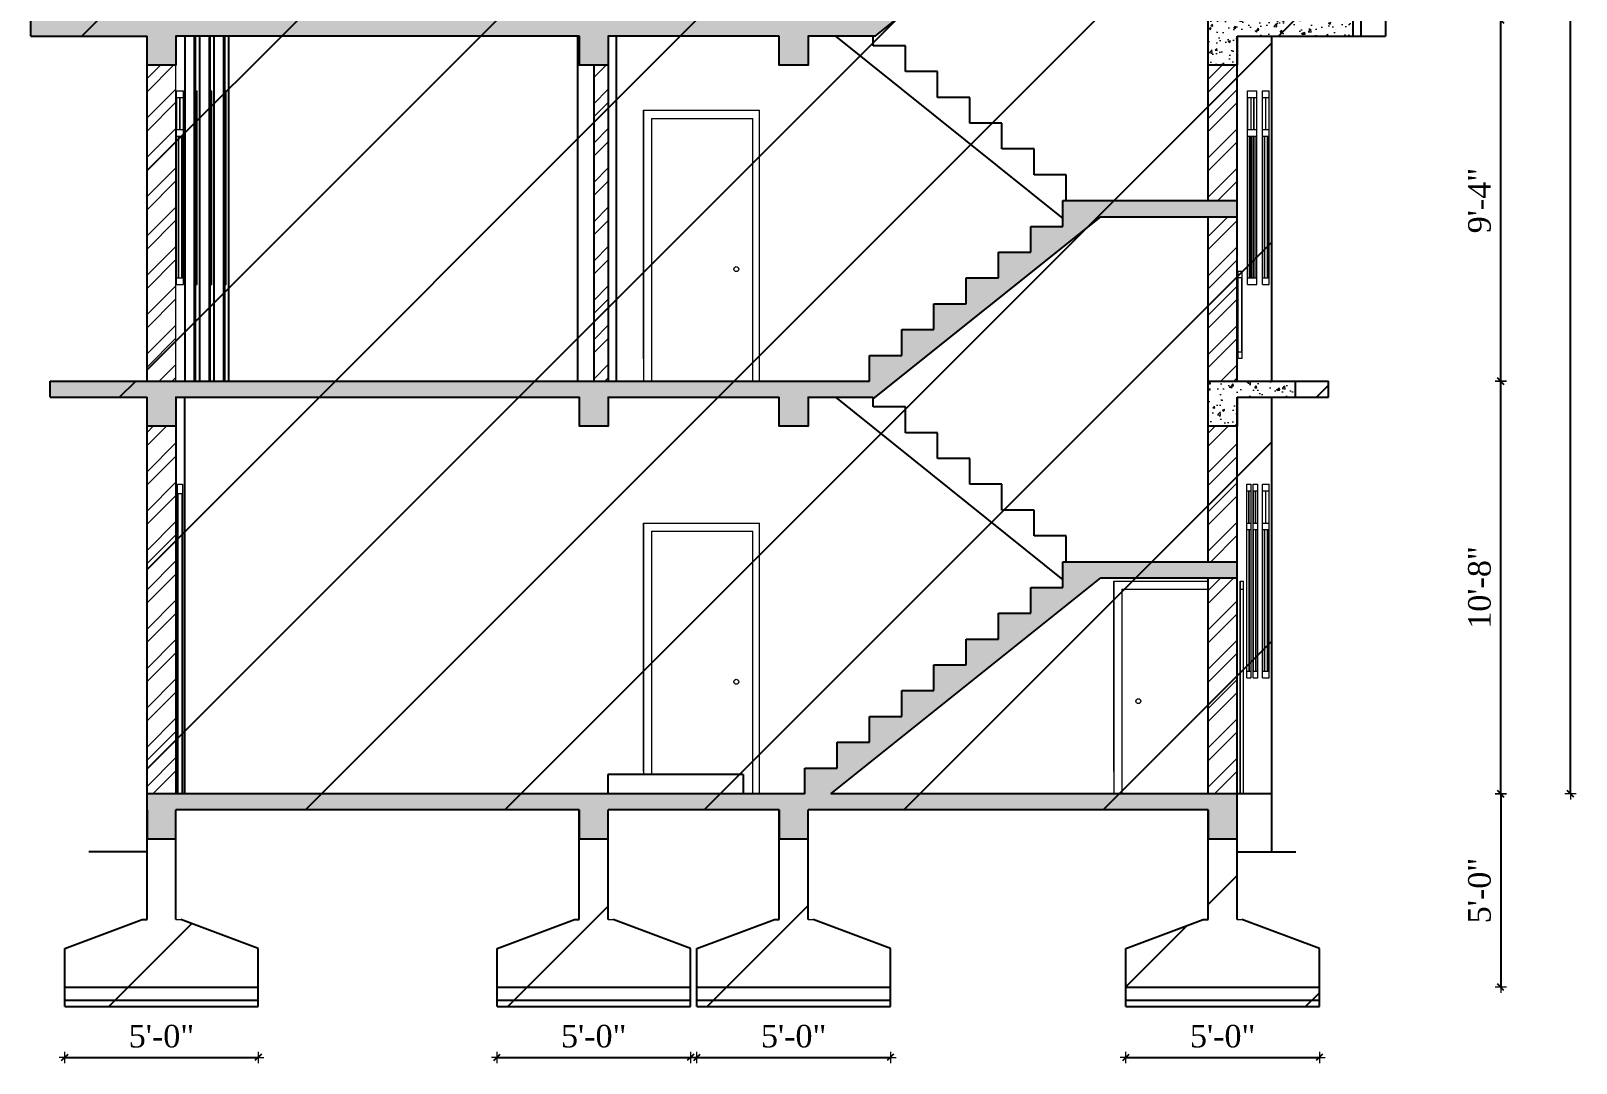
# Model space of a CAD drawing. Header units: inches. Extents: x 4069 to 291496, y -47643 to 12535.
# Drawn here: x 123577.3 to 124056.6, y -28528.9 to -28208.8 of the extents above; entities that cross this region are included whole.
import ezdxf

# ---------------------------------------------------------------- set-up
doc = ezdxf.new("R2010")
doc.units = ezdxf.units.IN
doc.header["$LTSCALE"] = 5
doc.header["$MEASUREMENT"] = 0
for name, color, linetype, lineweight in [('A-WALL', 7, 'Continuous', 9), ('Dimension', 7, 'Continuous', 18), ('dimention', 5, 'Continuous', 9), ('DOOR', 62, 'Continuous', 0), ('win', 5, 'Continuous', 18)]:
    doc.layers.add(name, color=color, linetype=linetype, lineweight=lineweight)
doc.layers.add('dim line', color=7, linetype='Continuous', lineweight=15, true_color=0xfab2b2)
doc.layers.add('WALL', color=7, linetype='Continuous')
doc.styles.add('ordinary', font='times.ttf')
doc.dimstyles.new('Copy of 96', dxfattribs={"dimtxt": 7, "dimasz": 4, "dimexe": 0.5, "dimexo": 0.5, "dimgap": 3, "dimtad": 1, "dimdec": 1, "dimzin": 11, "dimdsep": 46, "dimlunit": 4, "dimtxsty": 'ordinary', "dimblk": 'OBLIQUE', "dimcen": 0.09, "dimse1": 1, "dimse2": 1, "dimclrt": 6, "dimazin": 0, "dimtfac": 1, "dimtdec": 1, "dimtix": 1, "dimtmove": 2, "dimatfit": 3, "dimldrblk": 'leader', "dimfxl": 0.5, "dimfxlon": 1, "dimtolj": 1, "dimtzin": 0, "dimarcsym": 0})
pattern_1 = [(50, (-21755.915, -4278.018), (7.17260183, -0.62752135), [0.75, -8.25]), (355, (-21755.915, -4278.018), (-1.38751334, 7.52192134), [0.6, -6.6]), (100.4514445, (-21755.317, -4278.0706), (5.78508847, 6.8943999), [0.63740192, -7.01142112]), (46.1842, (-21755.915, -4276.018), (10.6724133, -1.6551928), [1.125, -12.375]), (96.6356355, (-21755.026, -4276.156), (9.34661946, 9.741186), [0.9561034, -10.5171376]), (351.184164, (-21755.915, -4276.018), (9.34661945, 9.741186), [0.9, -9.9]), (21, (-21754.915, -4276.518), (5.96907052, -4.0261889), [0.75, -8.25]), (326, (-21754.915, -4276.518), (2.43315332, 7.25150045), [0.6, -6.6]), (71.451445, (-21754.4176, -4276.854), (8.40222377, 3.22531153), [0.6374019, -7.01142112]), (37.5, (-21755.915, -4278.0183), (0.121598553, 3.32893854), [0, -6.52, 0, -6.7, 0, -6.625]), (7.5, (-21755.915, -4278.0183), (2.630695374, 3.94411712), [0, -3.82, 0, -6.37, 0, -2.525]), (327.5, (-21758.145, -4278.0183), (5.33822436, -0.225548717), [0, -2.5, 0, -7.8, 0, -10.35]), (317.5, (-21759.145, -4278.0183), (5.8318617, 1.00104982), [0, -3.25, 0, -5.18, 0, -7.35])]
pattern_2 = [(45, (-21755.915, -4278.018), (-6.098796, 6.098796), []), (45, (-21751.849, -4278.018), (-6.098796, 6.098796), [])]

# ---------------------------------------------------------------- blocks, each defined once
blk = doc.blocks.new('oblique')
at = {"color": 0, "lineweight": -2}
blk.add_line((0.25, 0.25), (-0.25, -0.25), dxfattribs=at)
at = {"layer": 'dim line', "lineweight": 9}
for p, q in [((-0.4375, 0), (0.4375, 0)), ((0, 0.4375), (0, -0.4375))]:
    blk.add_line(p, q, dxfattribs=at)
blk = doc.blocks.new('*D5553')
at = {"layer": 'A-WALL', "color": 0, "lineweight": -2, "ltscale": 50, "transparency": 16777216}
blk.add_line((123587.82, -28527.15), (123647.78, -28527.15), dxfattribs=at)
at = {"layer": 'Defpoints', "color": 0, "ltscale": 50, "transparency": 16777216}
for p in [(123587.82, -28511.36), (123647.78, -28511.36), (123647.78, -28527.15)]:
    blk.add_point(p, dxfattribs=at)
at = {"layer": 'A-WALL', "color": 0, "lineweight": -2, "ltscale": 50, "transparency": 16777216, "xscale": 4, "yscale": 4, "zscale": 4, "rotation": 180}
blk.add_blockref('oblique', (123587.82, -28527.15), dxfattribs=at)
at = {"layer": 'A-WALL', "color": 0, "lineweight": -2, "ltscale": 50, "transparency": 16777216, "xscale": 4, "yscale": 4, "zscale": 4}
blk.add_blockref('oblique', (123647.78, -28527.15), dxfattribs=at)
at = {"layer": 'A-WALL', "color": 6, "ltscale": 50, "transparency": 16777216, "insert": (123617.8, -28520.59), "char_height": 7, "attachment_point": 5, "style": 'ordinary'}
blk.add_mtext('\\A1;5\'-0"', dxfattribs=at)
blk = doc.blocks.new('_OBLIQUE')
at = {"color": 0, "linetype": 'ByBlock'}
blk.add_line((-0.5, -0.5), (0.5, 0.5), dxfattribs=at)
blk = doc.blocks.new('leader')
at = {"layer": 'Dimension'}
for p, q in [((0, -4.33), (0, 4.33)), ((-4.42, 0), (4.42, 0))]:
    blk.add_line(p, q, dxfattribs=at)
blk = doc.blocks.new('*D5554')
at = {"layer": 'A-WALL', "color": 0, "lineweight": -2, "ltscale": 50, "transparency": 16777216}
blk.add_line((123721.88, -28527.15), (123781.88, -28527.15), dxfattribs=at)
at = {"layer": 'Defpoints', "color": 0, "ltscale": 50, "transparency": 16777216}
for p in [(123721.88, -28511.36), (123781.88, -28511.36), (123781.88, -28527.15)]:
    blk.add_point(p, dxfattribs=at)
at = {"layer": 'A-WALL', "color": 0, "lineweight": -2, "ltscale": 50, "transparency": 16777216, "xscale": 4, "yscale": 4, "zscale": 4, "rotation": 180}
blk.add_blockref('oblique', (123721.88, -28527.15), dxfattribs=at)
at = {"layer": 'A-WALL', "color": 0, "lineweight": -2, "ltscale": 50, "transparency": 16777216, "xscale": 4, "yscale": 4, "zscale": 4}
blk.add_blockref('oblique', (123781.88, -28527.15), dxfattribs=at)
at = {"layer": 'A-WALL', "color": 6, "ltscale": 50, "transparency": 16777216, "insert": (123751.88, -28520.59), "char_height": 7, "attachment_point": 5, "style": 'ordinary'}
blk.add_mtext('\\A1;5\'-0"', dxfattribs=at)
blk = doc.blocks.new('*D5555')
at = {"layer": 'A-WALL', "color": 0, "lineweight": -2, "ltscale": 50, "transparency": 16777216}
blk.add_line((123783.9, -28527.15), (123843.9, -28527.15), dxfattribs=at)
at = {"layer": 'Defpoints', "color": 0, "ltscale": 50, "transparency": 16777216}
for p in [(123783.9, -28511.36), (123843.9, -28511.36), (123843.9, -28527.15)]:
    blk.add_point(p, dxfattribs=at)
at = {"layer": 'A-WALL', "color": 0, "lineweight": -2, "ltscale": 50, "transparency": 16777216, "xscale": 4, "yscale": 4, "zscale": 4, "rotation": 180}
blk.add_blockref('oblique', (123783.9, -28527.15), dxfattribs=at)
at = {"layer": 'A-WALL', "color": 0, "lineweight": -2, "ltscale": 50, "transparency": 16777216, "xscale": 4, "yscale": 4, "zscale": 4}
blk.add_blockref('oblique', (123843.9, -28527.15), dxfattribs=at)
at = {"layer": 'A-WALL', "color": 6, "ltscale": 50, "transparency": 16777216, "insert": (123813.9, -28520.59), "char_height": 7, "attachment_point": 5, "style": 'ordinary'}
blk.add_mtext('\\A1;5\'-0"', dxfattribs=at)
blk = doc.blocks.new('*D5556')
at = {"layer": 'A-WALL', "color": 0, "lineweight": -2, "ltscale": 50, "transparency": 16777216}
blk.add_line((123916.97, -28527.15), (123976.97, -28527.15), dxfattribs=at)
at = {"layer": 'Defpoints', "color": 0, "ltscale": 50, "transparency": 16777216}
for p in [(123916.97, -28511.36), (123976.97, -28511.36), (123976.97, -28527.15)]:
    blk.add_point(p, dxfattribs=at)
at = {"layer": 'A-WALL', "color": 0, "lineweight": -2, "ltscale": 50, "transparency": 16777216, "xscale": 4, "yscale": 4, "zscale": 4, "rotation": 180}
blk.add_blockref('oblique', (123916.97, -28527.15), dxfattribs=at)
at = {"layer": 'A-WALL', "color": 0, "lineweight": -2, "ltscale": 50, "transparency": 16777216, "xscale": 4, "yscale": 4, "zscale": 4}
blk.add_blockref('oblique', (123976.97, -28527.15), dxfattribs=at)
at = {"layer": 'A-WALL', "color": 6, "ltscale": 50, "transparency": 16777216, "insert": (123946.97, -28520.59), "char_height": 7, "attachment_point": 5, "style": 'ordinary'}
blk.add_mtext('\\A1;5\'-0"', dxfattribs=at)
blk = doc.blocks.new('*D5546')
at = {"layer": 'A-WALL', "color": 0, "lineweight": -2, "ltscale": 50, "transparency": 16777216}
blk.add_line((124033.22, -28445.39), (124033.22, -28317.39), dxfattribs=at)
at = {"layer": 'Defpoints', "color": 0, "ltscale": 50, "transparency": 16777216}
for p in [(123951.69, -28317.39), (124033.22, -28317.39), (123951.69, -28445.39)]:
    blk.add_point(p, dxfattribs=at)
at = {"layer": 'A-WALL', "color": 0, "lineweight": -2, "ltscale": 50, "transparency": 16777216, "xscale": 4, "yscale": 4, "zscale": 4}
for p, rotation in [((124033.22, -28317.39), 90), ((124033.22, -28445.39), 270)]:
    blk.add_blockref('oblique', p, dxfattribs=dict(at, rotation=rotation))
at = {"layer": 'A-WALL', "color": 6, "ltscale": 50, "transparency": 16777216, "insert": (124026.66, -28381.39), "char_height": 7, "attachment_point": 5, "rotation": 90, "style": 'ordinary'}
blk.add_mtext('\\A1;10\'-8"', dxfattribs=at)
blk = doc.blocks.new('*D5547')
at = {"layer": 'A-WALL', "color": 0, "lineweight": -2, "ltscale": 50, "transparency": 16777216}
blk.add_line((124033.22, -28317.39), (124033.22, -28205.39), dxfattribs=at)
at = {"layer": 'Defpoints', "color": 0, "ltscale": 50, "transparency": 16777216}
for p in [(123819.82, -28205.39), (124033.22, -28205.39), (123951.69, -28317.39)]:
    blk.add_point(p, dxfattribs=at)
at = {"layer": 'A-WALL', "color": 0, "lineweight": -2, "ltscale": 50, "transparency": 16777216, "xscale": 4, "yscale": 4, "zscale": 4}
for p, rotation in [((124033.22, -28205.39), 90), ((124033.22, -28317.39), 270)]:
    blk.add_blockref('oblique', p, dxfattribs=dict(at, rotation=rotation))
at = {"layer": 'A-WALL', "color": 6, "ltscale": 50, "transparency": 16777216, "insert": (124026.65, -28261.39), "char_height": 7, "attachment_point": 5, "rotation": 90, "style": 'ordinary'}
blk.add_mtext('\\A1;9\'-4"', dxfattribs=at)
blk = doc.blocks.new('*D5551')
at = {"layer": 'A-WALL', "color": 0, "lineweight": -2, "ltscale": 50, "transparency": 16777216}
blk.add_line((124033.22, -28445.39), (124033.22, -28505.36), dxfattribs=at)
at = {"layer": 'Defpoints', "color": 0, "ltscale": 50, "transparency": 16777216}
for p in [(123951.69, -28445.39), (123977.19, -28505.36), (124033.22, -28505.36)]:
    blk.add_point(p, dxfattribs=at)
at = {"layer": 'A-WALL', "color": 0, "lineweight": -2, "ltscale": 50, "transparency": 16777216, "xscale": 4, "yscale": 4, "zscale": 4}
for p, rotation in [((124033.22, -28445.39), 90), ((124033.22, -28505.36), 270)]:
    blk.add_blockref('oblique', p, dxfattribs=dict(at, rotation=rotation))
at = {"layer": 'A-WALL', "color": 6, "ltscale": 50, "transparency": 16777216, "insert": (124026.66, -28475.38), "char_height": 7, "attachment_point": 5, "rotation": 90, "style": 'ordinary'}
blk.add_mtext('\\A1;5\'-0"', dxfattribs=at)
blk = doc.blocks.new('*D5552')
at = {"layer": 'A-WALL', "color": 0, "lineweight": -2, "ltscale": 50, "transparency": 16777216}
blk.add_line((124054.85, -28445.39), (124054.85, -27869.39), dxfattribs=at)
at = {"layer": 'Defpoints', "color": 0, "ltscale": 50, "transparency": 16777216}
for p in [(123951.69, -27869.39), (124054.85, -27869.39), (123951.69, -28445.39)]:
    blk.add_point(p, dxfattribs=at)
at = {"layer": 'A-WALL', "color": 0, "lineweight": -2, "ltscale": 50, "transparency": 16777216, "xscale": 4, "yscale": 4, "zscale": 4}
for p, rotation in [((124054.85, -27869.39), 90), ((124054.85, -28445.39), 270)]:
    blk.add_blockref('oblique', p, dxfattribs=dict(at, rotation=rotation))
at = {"layer": 'A-WALL', "color": 6, "ltscale": 50, "transparency": 16777216, "insert": (124048.29, -28157.39), "char_height": 7, "attachment_point": 5, "rotation": 90, "style": 'ordinary'}
blk.add_mtext('\\A1;48\'-0"', dxfattribs=at)

msp = doc.modelspace()

# ---------------------------------------------------------------- hatches: boundary and pattern name
at = {"layer": 'A-WALL', "ltscale": 40, "true_color": 0xf26722}
h = msp.add_hatch(dxfattribs=at)
h.set_pattern_fill('AR-CONC', color=30)
h.set_pattern_definition(pattern_1)
h.paths.add_polyline_path([(123909.20022, -28154.39426), (123942.46967, -28154.39426), (123942.46967, -28163.39426), (123951.46566, -28163.39426), (123951.46566, -28154.39426), (123987.4817, -28154.39426), (123987.4817, -28149.39426), (123897.44168, -28149.39426), (123897.44168, -28157.39426), (123887.43457, -28157.39426), (123887.43457, -28165.39426), (123877.4305, -28165.39426), (123877.4305, -28173.39426), (123867.42831, -28173.39426), (123867.42831, -28181.39426), (123857.42234, -28181.39426), (123857.42234, -28189.39426), (123847.40936, -28189.39426), (123847.40936, -28197.39426), (123837.41419, -28197.39426), (123837.41419, -28205.39426), (123613.31507, -28205.39426), (123577.29888, -28205.39426), (123577.29888, -28210.39426), (123613.31507, -28210.39426), (123613.31507, -28219.39426), (123622.27645, -28219.39426), (123622.27645, -28210.39426), (123747.4174, -28210.39426), (123747.4174, -28219.39426), (123756.37477, -28219.39426), (123756.37477, -28210.39426), (123756.37878, -28210.39426), (123809.40239, -28210.39426), (123809.40239, -28219.39426), (123818.36378, -28219.39426), (123818.36378, -28210.39426), (123839.15609, -28210.39426)])
h = msp.add_hatch(dxfattribs=at)
h.set_pattern_fill('AR-CONC', color=30)
h.set_pattern_definition(pattern_1)
h.paths.add_polyline_path([(123987.4817, -28205.39426), (123942.46967, -28205.39426), (123942.46967, -28219.39426), (123951.46566, -28219.39426), (123951.46566, -28210.39426), (123987.4817, -28210.39426)])
h = msp.add_hatch(dxfattribs=at)
h.set_pattern_fill('AR-CONC', color=30)
h.set_pattern_definition(pattern_1)
h.paths.add_polyline_path([(123756.37878, -28322.39426), (123809.40239, -28322.39426), (123809.40239, -28331.39426), (123818.36378, -28331.39426), (123818.36378, -28322.39426), (123839.15609, -28322.39426), (123909.20022, -28266.39426), (123951.46566, -28266.39426), (123951.46566, -28261.39426), (123897.44168, -28261.39426), (123897.44168, -28269.39426), (123887.43457, -28269.39426), (123887.43457, -28277.39426), (123877.4305, -28277.39426), (123877.4305, -28285.39426), (123867.42831, -28285.39426), (123867.42831, -28293.39426), (123857.42234, -28293.39426), (123857.42234, -28301.39426), (123847.40936, -28301.39426), (123847.40936, -28309.39426), (123837.41419, -28309.39426), (123837.41419, -28317.39426), (123613.31507, -28317.39426), (123583.31585, -28317.39426), (123583.31585, -28322.39426), (123613.31507, -28322.39426), (123613.31507, -28331.39426), (123622.27645, -28331.39426), (123622.27645, -28322.39426), (123747.4174, -28322.39426), (123747.4174, -28331.39426), (123756.37878, -28331.39426)])
h = msp.add_hatch(dxfattribs=at)
h.set_pattern_fill('AR-CONC', color=30)
h.set_pattern_definition(pattern_1)
h.paths.add_polyline_path([(123951.46566, -28322.39426), (123969.47368, -28322.39426), (123969.47368, -28317.39426), (123942.46967, -28317.39426), (123942.46967, -28331.39426), (123951.46566, -28331.39426)])
h = msp.add_hatch(dxfattribs=at)
h.set_pattern_fill('AR-CONC', color=30)
h.set_pattern_definition(pattern_1)
h.paths.add_polyline_path([(123818.40239, -28450.39426), (123942.46566, -28450.39426), (123942.46566, -28459.39426), (123951.46566, -28459.39426), (123951.46566, -28445.39426), (123825.41193, -28445.39426), (123909.19607, -28378.39426), (123951.46566, -28378.39426), (123951.46566, -28373.39426), (123897.44168, -28373.39426), (123897.44168, -28381.39426), (123887.43457, -28381.39426), (123887.43457, -28389.39426), (123877.4305, -28389.39426), (123877.4305, -28397.39426), (123867.42831, -28397.39426), (123867.42831, -28405.39426), (123857.42234, -28405.39426), (123857.42234, -28413.39426), (123847.40936, -28413.39426), (123847.40936, -28421.39426), (123837.41419, -28421.39426), (123837.41419, -28429.39426), (123827.41011, -28429.39426), (123827.41011, -28437.39426), (123817.40603, -28437.39426), (123817.40603, -28445.39426), (123613.31507, -28445.39426), (123613.31507, -28459.39426), (123622.27645, -28459.39426), (123622.27645, -28450.39426), (123747.37878, -28450.39426), (123747.37878, -28459.39426), (123756.37878, -28459.39426), (123756.37878, -28450.39426), (123809.40239, -28450.39426), (123809.40239, -28459.39426), (123818.40239, -28459.39426)])
at = {"layer": 'dimention', "ltscale": 40, "true_color": 0xf26722}
h = msp.add_hatch(dxfattribs=at)
h.set_pattern_fill('ANSI32', color=30, scale=23)
h.set_pattern_definition(pattern_2)
h.paths.add_polyline_path([(123622.27645, -28219.39426), (123613.31507, -28219.39426), (123613.31507, -28317.39426), (123622.27645, -28317.39426)])
h = msp.add_hatch(dxfattribs=at)
h.set_pattern_fill('ANSI32', color=30, scale=23)
h.set_pattern_definition(pattern_2)
h.paths.add_polyline_path([(123756.37477, -28219.39426), (123751.87678, -28219.39426), (123751.87678, -28317.39426), (123756.37477, -28317.39426)])
h = msp.add_hatch(dxfattribs=at)
h.set_pattern_fill('ANSI32', color=30, scale=23)
h.set_pattern_definition(pattern_2)
h.paths.add_polyline_path([(123951.46566, -28266.39426), (123942.46967, -28266.39426), (123942.46967, -28317.39426), (123951.46566, -28317.39426)])
h.paths.add_polyline_path([(123951.46566, -28219.39426), (123942.46967, -28219.39426), (123942.46967, -28261.39426), (123951.46566, -28261.39426)])
h = msp.add_hatch(dxfattribs=at)
h.set_pattern_fill('ANSI32', color=30, scale=23)
h.set_pattern_definition(pattern_2)
h.paths.add_polyline_path([(123622.27645, -28331.39426), (123613.31507, -28331.39426), (123613.31507, -28445.39426), (123622.27645, -28445.39426)])
h = msp.add_hatch(dxfattribs=at)
h.set_pattern_fill('ANSI32', color=30, scale=23)
h.set_pattern_definition(pattern_2)
h.paths.add_polyline_path([(123951.46566, -28378.39426), (123942.46967, -28378.39426), (123942.46967, -28445.39426), (123951.46566, -28445.39426)])
h.paths.add_polyline_path([(123951.46566, -28331.39426), (123942.46967, -28331.39426), (123942.46967, -28373.39426), (123951.46566, -28373.39426)])
at = {"layer": 'WALL', "linetype": 'ByBlock', "ltscale": 5, "true_color": 0xf8991e}
h = msp.add_hatch(dxfattribs=at)
h.set_pattern_fill('ANSI31', color=30, scale=350)
h.set_pattern_definition([(45, (-21755.915, -4278.02), (-30.935922, 30.935922), [])])
h.paths.add_polyline_path([(123773.38635, -27869.39426), (123990.8424, -27869.39426), (123990.8424, -27874.39426), (123989.8154, -27874.39426), (123989.8154, -27981.39426), (123997.50119, -27981.39426), (123997.50119, -27986.39426), (123989.8154, -27986.39426), (123989.8154, -28093.39426), (123997.50119, -28093.39426), (123997.50119, -28098.39426), (123989.8154, -28098.39426), (123989.8154, -28205.39426), (123989.8154, -28210.39426), (123962.12721, -28210.39426), (123962.12721, -28317.39426), (123979.8142, -28317.39426), (123979.8142, -28322.39426), (123962.12721, -28322.39426), (123962.12721, -28445.39426), (123951.46566, -28445.39426), (123951.46566, -28484.3625), (123952.96566, -28484.3625), (123976.96566, -28493.3625), (123976.96566, -28511.3625), (123916.96566, -28511.3625), (123916.96566, -28493.3625), (123940.96566, -28484.3625), (123942.46566, -28484.3625), (123942.46566, -28450.39426), (123818.40239, -28450.39426), (123818.40239, -28484.3625), (123819.90239, -28484.3625), (123843.90239, -28493.3625), (123843.90239, -28511.3625), (123783.90239, -28511.3625), (123783.90239, -28493.3625), (123807.90239, -28484.3625), (123809.40239, -28484.3625), (123809.40239, -28450.39426), (123756.37878, -28450.39426), (123756.37878, -28484.3625), (123757.87878, -28484.3625), (123781.87878, -28493.3625), (123781.87878, -28511.3625), (123721.87878, -28511.3625), (123721.87878, -28493.3625), (123745.87878, -28484.3625), (123747.37878, -28484.3625), (123747.37878, -28450.39426), (123622.27645, -28450.39426), (123622.27645, -28484.3625), (123623.77645, -28484.3625), (123647.77645, -28493.3625), (123647.77645, -28511.3625), (123587.81507, -28511.3625), (123587.81507, -28493.3625), (123611.81507, -28484.3625), (123613.31507, -28484.3625), (123613.31507, -28322.39426), (123583.31585, -28322.39426), (123583.31585, -28317.39426), (123613.31507, -28317.39426), (123613.31507, -28210.39426), (123577.29888, -28210.39426), (123577.29888, -28205.39426), (123613.31507, -28205.39426), (123613.31507, -28098.39426), (123577.29903, -28098.39426), (123577.29903, -28093.39426), (123613.31507, -28093.39426), (123613.31507, -27986.39426), (123577.29903, -27986.39426), (123577.29903, -27981.39426), (123589.30438, -27981.39426), (123589.30438, -27945.39426), (123809.40239, -27945.39426), (123809.40239, -27874.39426), (123773.38635, -27874.39426)])

# ---------------------------------------------------------------- linework, layer by layer
at = {"layer": 'A-WALL', "ltscale": 5}
for p, q in [((123622.27645, -28317.39426), (123622.27645, -28210.39426)), ((123798.25741, -28445.39426), (123756.25741, -28445.39426)), ((123622.27645, -28484.3625), (123623.77645, -28484.3625)), ((123756.37878, -28484.3625), (123757.87878, -28484.3625)), ((123818.40239, -28484.3625), (123819.90239, -28484.3625)), ((123951.46566, -28484.3625), (123952.96566, -28484.3625))]:
    msp.add_line(p, q, dxfattribs=at)
for centre, radius in [((123796.10789, -28282.64426), 0.7664), ((123796.10789, -28410.64426), 0.7664), ((123920.81539, -28416.64426), 0.7664), ((123952.59759, -28416.64426), 0.02288)]:
    msp.add_circle(centre, radius, dxfattribs=at)
at = {"layer": 'DOOR', "lineweight": 13}
for p, q in [((123767.31354, -28310.4624), (123767.31354, -28233.39426)), ((123767.31354, -28233.39426), (123767.31354, -28317.39426)), ((123767.31354, -28233.39426), (123803.25741, -28233.39426)), ((123803.25741, -28317.39426), (123803.25741, -28233.39426)), ((123769.81354, -28235.89426), (123769.81354, -28317.39426)), ((123769.81354, -28235.89426), (123801.25741, -28235.89426)), ((123801.25741, -28317.39426), (123801.25741, -28235.89426)), ((123767.31354, -28438.4624), (123767.31354, -28361.39426)), ((123767.31354, -28361.39426), (123767.31354, -28439.39426)), ((123767.31354, -28361.39426), (123803.25741, -28361.39426)), ((123769.81354, -28363.89426), (123769.81354, -28439.39426)), ((123769.81354, -28363.89426), (123801.25741, -28363.89426)), ((123801.25741, -28445.39426), (123801.25741, -28363.89426)), ((123803.25741, -28445.39426), (123803.25741, -28361.39426)), ((123913.16587, -28438.4624), (123913.16587, -28379.39426)), ((123913.16587, -28379.39426), (123913.16587, -28445.39426)), ((123913.16587, -28379.39426), (123942.46967, -28379.39426)), ((123915.66587, -28381.89426), (123915.66587, -28445.39426)), ((123915.66587, -28381.89426), (123942.46967, -28381.89426)), ((123952.36922, -28445.18732), (123952.36922, -28379.39426)), ((123952.36922, -28379.39426), (123952.36922, -28445.39426)), ((123952.36922, -28379.39426), (123953.4435, -28379.39426)), ((123952.44386, -28381.89426), (123952.44386, -28445.39426)), ((123952.44386, -28381.89426), (123953.38379, -28381.89426)), ((123953.38379, -28445.39426), (123953.38379, -28381.89426)), ((123953.4435, -28445.39426), (123953.4435, -28379.39426))]:
    msp.add_line(p, q, dxfattribs=at)
at = {"layer": 'DOOR'}
msp.add_lwpolyline([(123622.88598, -28352.39426), (123622.88676, -28445.39426), (123622.7972, -28445.39426), (123622.79642, -28349.39426), (123624.34815, -28349.39426), (123624.34893, -28445.39426), (123624.25937, -28445.39426), (123624.25859, -28352.39426)], close=True, dxfattribs=at)
at = {"layer": 'WALL', "color": 2, "linetype": 'ByBlock', "ltscale": 5}
for p, q in [((123987.4817, -28210.39426), (123987.4817, -27874.39426)), ((123989.8154, -27874.39426), (123989.8154, -28210.39426)), ((123839.15609, -28210.39426), (123909.20022, -28154.39426)), ((123577.29888, -28210.39426), (123577.29888, -28205.39426)), ((123942.46967, -28261.39426), (123942.46967, -28205.39426)), ((123997.50119, -28205.39426), (123997.50119, -28210.39426)), ((123577.29888, -28210.39426), (123613.31507, -28210.39426)), ((123613.31507, -28317.39426), (123613.31507, -28210.39426)), ((123747.4174, -28210.39426), (123622.27645, -28210.39426)), ((123625.00544, -28210.39426), (123625.00544, -28317.39426)), ((123628.0041, -28317.39426), (123628.0041, -28210.39426)), ((123628.27267, -28210.39426), (123628.27267, -28317.39426)), ((123629.5711, -28210.39426), (123629.5711, -28317.39426)), ((123632.56976, -28210.39426), (123632.56976, -28317.39426)), ((123632.83833, -28210.39426), (123632.83833, -28317.39426)), ((123634.04724, -28210.39426), (123634.04724, -28317.39426)), ((123637.04591, -28210.39426), (123637.04591, -28317.39426)), ((123637.31448, -28210.39426), (123637.31448, -28317.39426)), ((123638.5395, -28210.39426), (123638.5395, -28317.39426)), ((123746.83214, -28210.39426), (123746.83214, -28317.39426)), ((123809.40239, -28210.39426), (123756.37477, -28210.39426)), ((123756.37477, -28210.39426), (123756.37477, -28317.39426)), ((123758.82679, -28210.39426), (123758.82679, -28317.39426)), ((123839.15609, -28210.39426), (123818.36378, -28210.39426)), ((123826.90378, -28210.39426), (123897.44168, -28266.98884)), ((123838.55196, -28213.39426), (123838.55196, -28210.39426)), ((123951.46566, -28210.39426), (123997.50119, -28210.39426)), ((123951.46566, -28295.3693), (123951.46566, -28210.39426)), ((123962.12721, -28210.39426), (123962.12721, -28317.39426)), ((123848.60362, -28213.39426), (123838.55196, -28213.39426)), ((123848.60362, -28221.39426), (123848.60362, -28213.39426)), ((123751.87678, -28219.39426), (123751.87678, -28317.39426)), ((123858.54305, -28221.39426), (123848.60362, -28221.39426)), ((123858.54305, -28229.39426), (123858.54305, -28221.39426)), ((123868.54222, -28229.39426), (123858.54305, -28229.39426)), ((123868.54222, -28237.39426), (123868.54222, -28229.39426)), ((123878.51655, -28237.39426), (123868.54222, -28237.39426)), ((123878.51655, -28245.39426), (123878.51655, -28237.39426)), ((123888.49088, -28245.39426), (123878.51655, -28245.39426)), ((123888.49088, -28253.39426), (123888.49088, -28245.39426)), ((123898.46521, -28253.39426), (123888.49088, -28253.39426)), ((123898.46521, -28261.39426), (123898.46521, -28253.39426)), ((123897.44168, -28269.39426), (123897.44168, -28261.39426)), ((123897.44168, -28261.39426), (123951.46566, -28261.39426)), ((123838.55196, -28322.87726), (123909.20022, -28266.39426)), ((123909.20022, -28266.39426), (123951.46566, -28266.39426)), ((123942.46967, -28373.39426), (123942.46967, -28266.39426)), ((123887.43457, -28277.39426), (123887.43457, -28269.39426)), ((123887.43457, -28269.39426), (123897.44168, -28269.39426)), ((123877.4305, -28285.39426), (123877.4305, -28277.39426)), ((123877.4305, -28277.39426), (123887.43457, -28277.39426)), ((123867.42831, -28293.39426), (123867.42831, -28285.39426)), ((123867.42831, -28285.39426), (123877.4305, -28285.39426)), ((123857.42234, -28301.39426), (123857.42234, -28293.39426)), ((123857.42234, -28293.39426), (123867.42831, -28293.39426)), ((123951.46566, -28317.39426), (123951.46566, -28295.3693)), ((123847.40936, -28309.39426), (123847.40936, -28301.39426)), ((123847.40936, -28301.39426), (123857.42234, -28301.39426)), ((123951.46566, -28317.39426), (123951.46566, -28304.39426)), ((123962.12721, -28304.39426), (123962.12721, -28317.39426)), ((123837.41419, -28317.39426), (123837.41419, -28309.39426)), ((123837.41419, -28309.39426), (123847.40936, -28309.39426)), ((123583.31585, -28317.39426), (123613.31507, -28317.39426)), ((123583.31585, -28322.39426), (123583.31585, -28317.39426)), ((123613.31507, -28317.39426), (123837.41419, -28317.39426)), ((123942.46967, -28317.39426), (123979.8142, -28317.39426)), ((123969.47368, -28317.39426), (123969.47368, -28322.39426)), ((123979.8142, -28322.39426), (123979.8142, -28317.39426)), ((123583.31585, -28322.39426), (123613.31507, -28322.39426)), ((123613.31507, -28463.39426), (123613.31507, -28322.39426)), ((123622.27645, -28322.39426), (123747.4174, -28322.39426)), ((123622.27645, -28322.39426), (123622.27645, -28445.39426)), ((123625.00544, -28445.39426), (123625.00544, -28322.39426)), ((123756.37878, -28322.39426), (123809.40239, -28322.39426)), ((123818.36378, -28322.39426), (123838.55196, -28322.39426)), ((123826.90691, -28322.39426), (123897.44168, -28378.99585)), ((123838.55196, -28325.39426), (123838.55196, -28322.39426)), ((123848.60362, -28325.39426), (123838.55196, -28325.39426)), ((123848.60362, -28333.39426), (123848.60362, -28325.39426)), ((123951.46566, -28322.39426), (123979.8142, -28322.39426)), ((123951.46566, -28445.39426), (123951.46566, -28322.39426)), ((123962.12721, -28322.39426), (123962.12721, -28445.39426)), ((123858.54305, -28333.39426), (123848.60362, -28333.39426)), ((123858.54305, -28341.39426), (123858.54305, -28333.39426)), ((123868.54222, -28341.39426), (123858.54305, -28341.39426)), ((123868.54222, -28349.39426), (123868.54222, -28341.39426)), ((123878.51655, -28349.39426), (123868.54222, -28349.39426)), ((123878.51655, -28357.39426), (123878.51655, -28349.39426)), ((123888.49088, -28357.39426), (123878.51655, -28357.39426)), ((123888.49088, -28365.39426), (123888.49088, -28357.39426)), ((123898.46521, -28365.39426), (123888.49088, -28365.39426)), ((123898.46521, -28373.39426), (123898.46521, -28365.39426)), ((123897.44168, -28381.39426), (123897.44168, -28373.39426)), ((123897.44168, -28373.39426), (123951.46566, -28373.39426)), ((123825.41193, -28445.39426), (123909.19607, -28378.39426)), ((123909.19607, -28378.39426), (123951.46566, -28378.39426)), ((123942.46967, -28445.39426), (123942.46967, -28378.39426)), ((123887.43457, -28389.39426), (123887.43457, -28381.39426)), ((123887.43457, -28381.39426), (123897.44168, -28381.39426)), ((123877.4305, -28397.39426), (123877.4305, -28389.39426)), ((123877.4305, -28389.39426), (123887.43457, -28389.39426)), ((123867.42831, -28405.39426), (123867.42831, -28397.39426)), ((123867.42831, -28397.39426), (123877.4305, -28397.39426)), ((123857.42234, -28413.39426), (123857.42234, -28405.39426)), ((123857.42234, -28405.39426), (123867.42831, -28405.39426)), ((123847.40936, -28421.39426), (123847.40936, -28413.39426)), ((123847.40936, -28413.39426), (123857.42234, -28413.39426)), ((123837.41419, -28429.39426), (123837.41419, -28421.39426)), ((123837.41419, -28421.39426), (123847.40936, -28421.39426)), ((123827.41011, -28437.39426), (123827.41011, -28429.39426)), ((123827.41011, -28429.39426), (123837.41419, -28429.39426)), ((123798.25741, -28439.39426), (123756.25741, -28439.39426)), ((123756.25741, -28439.39426), (123756.25741, -28445.39426)), ((123798.25741, -28439.39426), (123798.25741, -28445.39426)), ((123817.40603, -28445.39426), (123817.40603, -28437.39426)), ((123817.40603, -28437.39426), (123827.41011, -28437.39426)), ((123817.40603, -28445.39426), (123613.31507, -28445.39426)), ((123962.12721, -28445.39426), (123825.41193, -28445.39426)), ((123951.46566, -28459.39426), (123951.46566, -28445.39426)), ((123962.12721, -28445.39426), (123962.12721, -28463.39426)), ((123613.31507, -28484.3625), (123613.31507, -28450.39426)), ((123613.31507, -28450.39426), (123613.31507, -28459.39426)), ((123747.37878, -28450.39426), (123622.27645, -28450.39426)), ((123622.27645, -28484.3625), (123622.27645, -28450.39426)), ((123622.27645, -28459.39426), (123622.27645, -28450.39426)), ((123747.37878, -28484.3625), (123747.37878, -28450.39426)), ((123747.37878, -28450.39426), (123747.37878, -28459.39426)), ((123809.40239, -28450.39426), (123756.37878, -28450.39426)), ((123756.37878, -28484.3625), (123756.37878, -28450.39426)), ((123756.37878, -28459.39426), (123756.37878, -28450.39426)), ((123809.40239, -28484.3625), (123809.40239, -28450.39426)), ((123809.40239, -28450.39426), (123809.40239, -28459.39426)), ((123942.46566, -28450.39426), (123818.40239, -28450.39426)), ((123818.40239, -28484.3625), (123818.40239, -28450.39426)), ((123818.40239, -28459.39426), (123818.40239, -28450.39426)), ((123942.46566, -28484.3625), (123942.46566, -28450.39426)), ((123942.46566, -28450.39426), (123942.46566, -28459.39426)), ((123951.46566, -28484.3625), (123951.46566, -28450.39426)), ((123613.31507, -28459.39426), (123622.27645, -28459.39426)), ((123747.37878, -28459.39426), (123756.37878, -28459.39426)), ((123809.40239, -28459.39426), (123818.40239, -28459.39426)), ((123942.46566, -28459.39426), (123951.46566, -28459.39426)), ((123613.31507, -28463.39426), (123595.31507, -28463.39426)), ((123951.69388, -28463.39426), (123969.69388, -28463.39426)), ((123587.81507, -28493.3625), (123611.81507, -28484.3625)), ((123611.81507, -28484.3625), (123613.31507, -28484.3625)), ((123647.77645, -28493.3625), (123623.77645, -28484.3625)), ((123721.87878, -28493.3625), (123745.87878, -28484.3625)), ((123745.87878, -28484.3625), (123747.37878, -28484.3625)), ((123781.87878, -28493.3625), (123757.87878, -28484.3625)), ((123783.90239, -28493.3625), (123807.90239, -28484.3625)), ((123807.90239, -28484.3625), (123809.40239, -28484.3625)), ((123843.90239, -28493.3625), (123819.90239, -28484.3625)), ((123916.96566, -28493.3625), (123940.96566, -28484.3625)), ((123940.96566, -28484.3625), (123942.46566, -28484.3625)), ((123976.96566, -28493.3625), (123952.96566, -28484.3625)), ((123587.81507, -28511.3625), (123587.81507, -28493.3625)), ((123647.77645, -28511.3625), (123647.77645, -28493.3625)), ((123721.87878, -28511.3625), (123721.87878, -28493.3625)), ((123781.87878, -28511.3625), (123781.87878, -28493.3625)), ((123783.90239, -28511.3625), (123783.90239, -28493.3625)), ((123843.90239, -28511.3625), (123843.90239, -28493.3625)), ((123916.96566, -28511.3625), (123916.96566, -28493.3625)), ((123976.96566, -28511.3625), (123976.96566, -28493.3625)), ((123587.81507, -28505.3625), (123647.77645, -28505.3625)), ((123721.87878, -28505.3625), (123781.87878, -28505.3625)), ((123783.90239, -28505.3625), (123843.90239, -28505.3625)), ((123916.96566, -28505.3625), (123976.96566, -28505.3625)), ((123587.81507, -28509.3625), (123647.77645, -28509.3625)), ((123587.81507, -28511.3625), (123647.77645, -28511.3625)), ((123721.87878, -28509.3625), (123781.87878, -28509.3625)), ((123721.87878, -28511.3625), (123781.87878, -28511.3625)), ((123783.90239, -28509.3625), (123843.90239, -28509.3625)), ((123783.90239, -28511.3625), (123843.90239, -28511.3625)), ((123916.96566, -28509.3625), (123976.96566, -28509.3625)), ((123916.96566, -28511.3625), (123976.96566, -28511.3625))]:
    msp.add_line(p, q, dxfattribs=at)
for points in [[(123622.27645, -28210.39426), (123622.27645, -28210.39426), (123622.27645, -28219.39426), (123613.31507, -28219.39426), (123613.31507, -28210.39426)], [(123756.37878, -28210.39426), (123756.37878, -28210.39426), (123756.37878, -28219.39426), (123747.4174, -28219.39426), (123747.4174, -28210.39426)], [(123818.36378, -28210.39426), (123818.36378, -28210.39426), (123818.36378, -28219.39426), (123809.40239, -28219.39426), (123809.40239, -28210.39426)], [(123951.46566, -28210.39426), (123951.46566, -28219.39426), (123942.46967, -28219.39426), (123942.46967, -28210.39426)], [(123622.27645, -28322.39426), (123622.27645, -28322.39426), (123622.27645, -28331.39426), (123613.31507, -28331.39426), (123613.31507, -28322.39426)], [(123756.37878, -28322.39426), (123756.37878, -28322.39426), (123756.37878, -28331.39426), (123747.4174, -28331.39426), (123747.4174, -28322.39426)], [(123818.36378, -28322.39426), (123818.36378, -28322.39426), (123818.36378, -28331.39426), (123809.40239, -28331.39426), (123809.40239, -28322.39426)], [(123951.46566, -28322.39426), (123951.46566, -28331.39426), (123942.46967, -28331.39426), (123942.46967, -28322.39426)]]:
    msp.add_lwpolyline(points, dxfattribs=at)
at = {"layer": 'win'}
for p, q in [((123622.49879, -28227.39426), (123624.64734, -28227.39426)), ((123622.49879, -28287.39426), (123622.49879, -28227.39426)), ((123622.5585, -28229.39426), (123623.54273, -28229.39426)), ((123622.5585, -28239.39426), (123622.5585, -28229.39426)), ((123623.54273, -28239.39426), (123623.54273, -28229.39426)), ((123623.60244, -28229.39426), (123624.58763, -28229.39426)), ((123623.60244, -28239.39426), (123623.60244, -28229.39426)), ((123624.58763, -28239.39426), (123624.58763, -28229.39426)), ((123624.64734, -28287.39426), (123624.64734, -28227.39426)), ((123628.27267, -28227.39426), (123628.84, -28227.39426)), ((123628.27267, -28229.39426), (123628.78029, -28229.39426)), ((123628.78029, -28239.39426), (123628.78029, -28229.39426)), ((123628.84, -28287.39426), (123628.84, -28227.39426)), ((123632.83833, -28227.39426), (123633.40566, -28227.39426)), ((123632.83833, -28229.39426), (123633.34595, -28229.39426)), ((123633.34595, -28239.39426), (123633.34595, -28229.39426)), ((123633.40566, -28287.39426), (123633.40566, -28227.39426)), ((123637.31448, -28227.39426), (123637.91165, -28227.39426)), ((123637.31448, -28229.39426), (123637.85194, -28229.39426)), ((123637.85194, -28239.39426), (123637.85194, -28229.39426)), ((123637.91165, -28287.39426), (123637.91165, -28227.39426)), ((123954.71174, -28227.39426), (123957.57647, -28227.39426)), ((123954.71174, -28287.39426), (123954.71174, -28227.39426)), ((123954.77145, -28229.39426), (123955.65712, -28229.39426)), ((123954.77145, -28239.39426), (123954.77145, -28229.39426)), ((123955.65712, -28229.39426), (123955.65712, -28239.39426)), ((123955.71683, -28229.39426), (123956.57138, -28229.39426)), ((123955.71683, -28229.39426), (123955.71683, -28239.39426)), ((123956.57138, -28229.39426), (123956.57138, -28239.39426)), ((123956.63109, -28229.39426), (123957.51676, -28229.39426)), ((123956.63109, -28229.39426), (123956.63109, -28239.39426)), ((123957.51676, -28239.39426), (123957.51676, -28229.39426)), ((123957.57647, -28287.39426), (123957.57647, -28227.39426)), ((123959.27383, -28227.39426), (123961.42238, -28227.39426)), ((123959.27383, -28287.39426), (123959.27383, -28227.39426)), ((123959.33354, -28229.39426), (123960.31873, -28229.39426)), ((123959.33354, -28239.39426), (123959.33354, -28229.39426)), ((123960.31873, -28239.39426), (123960.31873, -28229.39426)), ((123960.37844, -28229.39426), (123961.36267, -28229.39426)), ((123960.37844, -28239.39426), (123960.37844, -28229.39426)), ((123961.36267, -28239.39426), (123961.36267, -28229.39426)), ((123961.42238, -28287.39426), (123961.42238, -28227.39426)), ((123622.5585, -28239.39426), (123623.54273, -28239.39426)), ((123623.60244, -28239.39426), (123624.58763, -28239.39426)), ((123628.27267, -28239.39426), (123628.78029, -28239.39426)), ((123632.83833, -28239.39426), (123633.34595, -28239.39426)), ((123637.31448, -28239.39426), (123637.85194, -28239.39426)), ((123954.77145, -28239.39426), (123955.65712, -28239.39426)), ((123955.71683, -28239.39426), (123956.57138, -28239.39426)), ((123956.63109, -28239.39426), (123957.51676, -28239.39426)), ((123959.33354, -28239.39426), (123960.31873, -28239.39426)), ((123960.37844, -28239.39426), (123961.36267, -28239.39426)), ((123622.5585, -28241.39426), (123623.06602, -28241.39426)), ((123622.5585, -28285.39426), (123622.5585, -28241.39426)), ((123623.06602, -28241.39426), (123623.06602, -28285.39426)), ((123623.12573, -28241.39426), (123624.0204, -28241.39426)), ((123623.12573, -28241.39426), (123623.12573, -28285.39426)), ((123624.0204, -28241.39426), (123624.0204, -28285.39426)), ((123624.08011, -28241.39426), (123624.58763, -28241.39426)), ((123624.08011, -28241.39426), (123624.08011, -28285.39426)), ((123624.58763, -28285.39426), (123624.58763, -28241.39426)), ((123628.26082, -28241.39426), (123628.78029, -28241.39426)), ((123628.78029, -28285.39426), (123628.78029, -28241.39426)), ((123632.83833, -28241.39426), (123633.34595, -28241.39426)), ((123633.34595, -28285.39426), (123633.34595, -28241.39426)), ((123637.33247, -28241.39426), (123637.85194, -28241.39426)), ((123637.33247, -28241.39426), (123637.33247, -28285.39426)), ((123637.85194, -28285.39426), (123637.85194, -28241.39426)), ((123954.77145, -28241.39426), (123955.29091, -28241.39426)), ((123954.77145, -28285.39426), (123954.77145, -28241.39426)), ((123955.29091, -28241.39426), (123955.29091, -28285.39426)), ((123955.35062, -28241.39426), (123955.84023, -28241.39426)), ((123955.35062, -28241.39426), (123955.35062, -28285.39426)), ((123955.84023, -28241.39426), (123955.84023, -28285.39426)), ((123955.89994, -28241.39426), (123956.38827, -28241.39426)), ((123955.89994, -28241.39426), (123955.89994, -28285.39426)), ((123956.38827, -28241.39426), (123956.38827, -28285.39426)), ((123956.44798, -28241.39426), (123956.93759, -28241.39426)), ((123956.44798, -28241.39426), (123956.44798, -28285.39426)), ((123956.93759, -28241.39426), (123956.93759, -28285.39426)), ((123956.9973, -28241.39426), (123957.51676, -28241.39426)), ((123956.9973, -28241.39426), (123956.9973, -28285.39426)), ((123957.51676, -28285.39426), (123957.51676, -28241.39426)), ((123959.33354, -28241.39426), (123959.84106, -28241.39426)), ((123959.33354, -28285.39426), (123959.33354, -28241.39426)), ((123959.84106, -28241.39426), (123959.84106, -28285.39426)), ((123959.90077, -28241.39426), (123960.79544, -28241.39426)), ((123959.90077, -28241.39426), (123959.90077, -28285.39426)), ((123960.79544, -28241.39426), (123960.79544, -28285.39426)), ((123960.85515, -28241.39426), (123961.36267, -28241.39426)), ((123960.85515, -28241.39426), (123960.85515, -28285.39426)), ((123961.36267, -28285.39426), (123961.36267, -28241.39426)), ((123952.99547, -28283.39426), (123951.65263, -28283.39426)), ((123951.65263, -28283.39426), (123951.65263, -28310.39426)), ((123952.99547, -28310.39426), (123952.99547, -28283.39426)), ((123622.49879, -28287.39426), (123624.64734, -28287.39426)), ((123622.5585, -28285.39426), (123623.06602, -28285.39426)), ((123623.12573, -28285.39426), (123624.0204, -28285.39426)), ((123624.08011, -28285.39426), (123624.58763, -28285.39426)), ((123628.26082, -28285.39426), (123628.78029, -28285.39426)), ((123628.27267, -28287.39426), (123628.84, -28287.39426)), ((123632.83833, -28285.39426), (123633.34595, -28285.39426)), ((123632.83833, -28287.39426), (123633.40566, -28287.39426)), ((123637.31448, -28287.39426), (123637.91165, -28287.39426)), ((123637.33247, -28285.39426), (123637.85194, -28285.39426)), ((123952.93576, -28285.39426), (123951.71234, -28285.39426)), ((123951.71234, -28285.39426), (123951.71234, -28308.39426)), ((123952.93576, -28308.39426), (123952.93576, -28285.39426)), ((123954.71174, -28287.39426), (123957.57647, -28287.39426)), ((123954.77145, -28285.39426), (123955.29091, -28285.39426)), ((123955.35062, -28285.39426), (123955.84023, -28285.39426)), ((123955.89994, -28285.39426), (123956.38827, -28285.39426)), ((123956.44798, -28285.39426), (123956.93759, -28285.39426)), ((123956.9973, -28285.39426), (123957.51676, -28285.39426)), ((123959.27383, -28287.39426), (123961.42238, -28287.39426)), ((123959.33354, -28285.39426), (123959.84106, -28285.39426)), ((123959.90077, -28285.39426), (123960.79544, -28285.39426)), ((123960.85515, -28285.39426), (123961.36267, -28285.39426)), ((123952.99547, -28310.39426), (123951.65263, -28310.39426)), ((123952.93576, -28308.39426), (123951.71234, -28308.39426)), ((123954.42825, -28349.39426), (123955.86062, -28349.39426)), ((123954.42825, -28409.39426), (123954.42825, -28349.39426)), ((123955.86062, -28409.39426), (123955.86062, -28349.39426)), ((123956.42759, -28349.39426), (123957.85996, -28349.39426)), ((123956.42759, -28409.39426), (123956.42759, -28349.39426)), ((123957.85996, -28409.39426), (123957.85996, -28349.39426)), ((123959.27383, -28349.39426), (123961.42238, -28349.39426)), ((123959.27383, -28409.39426), (123959.27383, -28349.39426)), ((123961.42238, -28409.39426), (123961.42238, -28349.39426)), ((123954.48796, -28351.39426), (123955.1149, -28351.39426)), ((123954.48796, -28361.39426), (123954.48796, -28351.39426)), ((123955.1149, -28361.39426), (123955.1149, -28351.39426)), ((123955.17461, -28351.39426), (123955.80091, -28351.39426)), ((123955.17461, -28361.39426), (123955.17461, -28351.39426)), ((123955.80091, -28361.39426), (123955.80091, -28351.39426)), ((123956.4873, -28351.39426), (123957.1136, -28351.39426)), ((123956.4873, -28361.39426), (123956.4873, -28351.39426)), ((123957.1136, -28361.39426), (123957.1136, -28351.39426)), ((123957.17331, -28351.39426), (123957.80025, -28351.39426)), ((123957.17331, -28361.39426), (123957.17331, -28351.39426)), ((123957.80025, -28361.39426), (123957.80025, -28351.39426)), ((123959.33354, -28351.39426), (123960.31873, -28351.39426)), ((123959.33354, -28361.39426), (123959.33354, -28351.39426)), ((123960.31873, -28361.39426), (123960.31873, -28351.39426)), ((123960.37844, -28351.39426), (123961.36267, -28351.39426)), ((123960.37844, -28361.39426), (123960.37844, -28351.39426)), ((123961.36267, -28361.39426), (123961.36267, -28351.39426)), ((123954.48796, -28361.39426), (123955.1149, -28361.39426)), ((123954.48796, -28407.39426), (123954.48796, -28363.39426)), ((123954.48796, -28363.39426), (123955.1149, -28363.39426)), ((123955.1149, -28363.39426), (123955.1149, -28407.39426)), ((123955.17461, -28361.39426), (123955.80091, -28361.39426)), ((123955.17461, -28363.39426), (123955.80091, -28363.39426)), ((123955.17461, -28363.39426), (123955.17461, -28407.39426)), ((123955.80091, -28407.39426), (123955.80091, -28363.39426)), ((123956.4873, -28361.39426), (123957.1136, -28361.39426)), ((123956.4873, -28407.39426), (123956.4873, -28363.39426)), ((123956.4873, -28363.39426), (123957.1136, -28363.39426)), ((123957.1136, -28363.39426), (123957.1136, -28407.39426)), ((123957.17331, -28361.39426), (123957.80025, -28361.39426)), ((123957.17331, -28363.39426), (123957.80025, -28363.39426)), ((123957.17331, -28363.39426), (123957.17331, -28407.39426)), ((123957.80025, -28407.39426), (123957.80025, -28363.39426)), ((123959.33354, -28361.39426), (123960.31873, -28361.39426)), ((123959.33354, -28363.39426), (123959.84106, -28363.39426)), ((123959.33354, -28407.39426), (123959.33354, -28363.39426)), ((123959.84106, -28363.39426), (123959.84106, -28407.39426)), ((123959.90077, -28363.39426), (123960.79544, -28363.39426)), ((123959.90077, -28363.39426), (123959.90077, -28407.39426)), ((123960.37844, -28361.39426), (123961.36267, -28361.39426)), ((123960.79544, -28363.39426), (123960.79544, -28407.39426)), ((123960.85515, -28363.39426), (123961.36267, -28363.39426)), ((123960.85515, -28363.39426), (123960.85515, -28407.39426)), ((123961.36267, -28407.39426), (123961.36267, -28363.39426)), ((123954.48796, -28407.39426), (123955.1149, -28407.39426)), ((123955.17461, -28407.39426), (123955.80091, -28407.39426)), ((123956.4873, -28407.39426), (123957.1136, -28407.39426)), ((123957.17331, -28407.39426), (123957.80025, -28407.39426)), ((123959.33354, -28407.39426), (123959.84106, -28407.39426)), ((123959.90077, -28407.39426), (123960.79544, -28407.39426)), ((123960.85515, -28407.39426), (123961.36267, -28407.39426)), ((123954.42825, -28409.39426), (123955.86062, -28409.39426)), ((123956.42759, -28409.39426), (123957.85996, -28409.39426)), ((123959.27383, -28409.39426), (123961.42238, -28409.39426))]:
    msp.add_line(p, q, dxfattribs=at)

# ---------------------------------------------------------------- dimensions: what is measured, and where the dimension line sits
at = {"layer": 'A-WALL', "ltscale": 50}
for base, p1, p2, picture, middle in [((124054.84885, -27869.39426), (123951.69388, -28445.39426), (123951.69388, -27869.39426), '*D5552', (124048.28829, -28157.39426)), ((124033.22486, -28205.39426), (123951.69388, -28317.39426), (123819.82368, -28205.39426), '*D5547', (124026.6542, -28261.39426)), ((124033.22486, -28317.39426), (123951.69388, -28445.39426), (123951.69388, -28317.39426), '*D5546', (124026.6643, -28381.39426)), ((124033.22486, -28505.3625), (123951.69388, -28445.39426), (123977.19388, -28505.3625), '*D5551', (124026.6643, -28475.37838))]:
    dim = msp.add_linear_dim(base=base, p1=p1, p2=p2, angle=90, dimstyle='Copy of 96', override={"dimdec": 0, "dimblk": 'oblique', "dimtdec": 0, "dimarcsym": 1}, dxfattribs=at)
    dim.commit()
    dim.dimension.update_dxf_attribs({"geometry": picture, "text_midpoint": middle})
for base, p1, p2, picture, middle in [((123647.77645, -28527.15264), (123587.81507, -28511.3625), (123647.77645, -28511.3625), '*D5553', (123617.79576, -28520.59207)), ((123781.87878, -28527.15264), (123721.87878, -28511.3625), (123781.87878, -28511.3625), '*D5554', (123751.87878, -28520.59207)), ((123843.90239, -28527.15264), (123783.90239, -28511.3625), (123843.90239, -28511.3625), '*D5555', (123813.90239, -28520.59207)), ((123976.96566, -28527.15264), (123916.96566, -28511.3625), (123976.96566, -28511.3625), '*D5556', (123946.96566, -28520.59207))]:
    dim = msp.add_linear_dim(base=base, p1=p1, p2=p2, dimstyle='Copy of 96', override={"dimdec": 0, "dimblk": 'oblique', "dimtdec": 0, "dimarcsym": 1}, dxfattribs=at)
    dim.commit()
    dim.dimension.update_dxf_attribs({"geometry": picture, "text_midpoint": middle})

doc.saveas('drawing.dxf')
